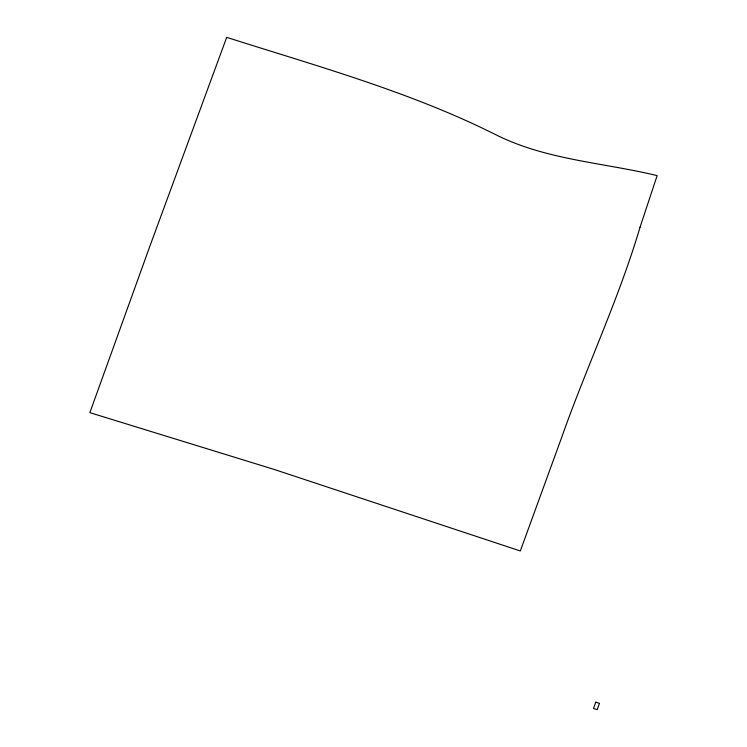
<?xml version="1.0" encoding="UTF-8"?>
<svg xmlns="http://www.w3.org/2000/svg" width="747" height="747" viewBox="0 0 747 747"><rect width="100%" height="100%" fill="white"/><g stroke="black" fill="none" stroke-linecap="round" stroke-linejoin="round"><path stroke-width="1.12" d="M640.048 227.219C618.833 298.903 586.684 366.553 561.847 436.939L520.314 550.969L274.298 469.48L89.864 412.652L149.699 246.687L226.696 37.35C317.559 66.324 410.131 91.788 495.756 134.693C546.178 159.998 603.212 162.566 657.136 175.62L640.048 227.219M595.807 702.161L593.501 708.464L597.18 709.65L599.486 703.347L595.807 702.161"/></g></svg>
